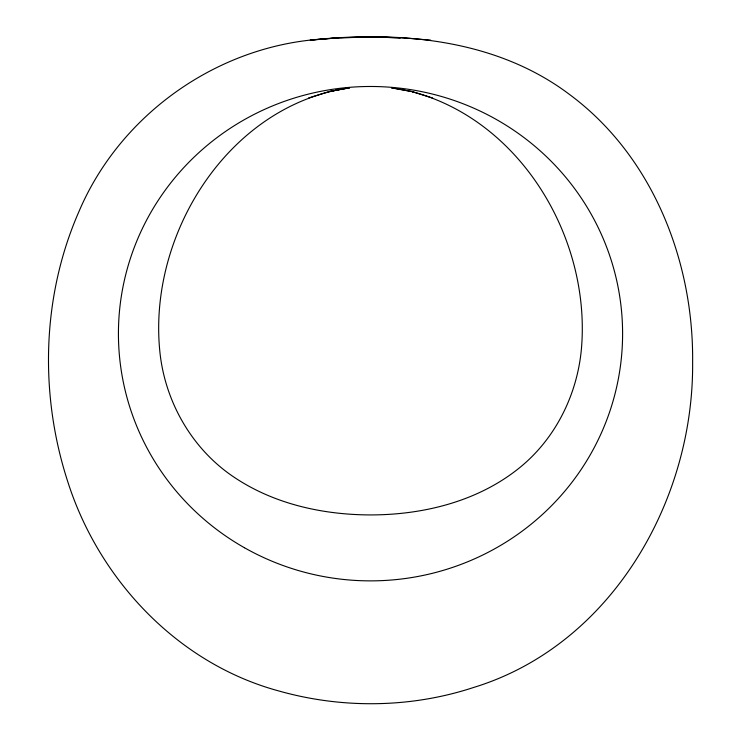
<?xml version="1.0" encoding="UTF-8"?>
<svg xmlns="http://www.w3.org/2000/svg" width="741" height="741" viewBox="0 0 741 741"><rect width="100%" height="100%" fill="white"/><g stroke="black" fill="none" stroke-linecap="round" stroke-linejoin="round"><path stroke-width="1.11" d="M349.428 87.799L328.55 91.671L349.53 87.808C229.321 105 149.071 232.507 159.593 348.816C163.965 400.399 191.743 449.518 235.277 477.991C275.059 504.288 323.298 514.8 370.509 514.93C423.991 514.884 479.297 501.101 521.136 466.469C556.158 437.412 577.35 393.897 581.426 348.816C590.947 239.056 521.571 120.783 412.191 91.689L432.624 98.025M328.763 91.68L308.506 98.034M310.312 40.088C209.694 51.194 118.532 118.264 78.944 211.574C41.913 295.946 39.319 393.675 67.551 481.011C98.701 579.518 177.655 663.482 278.533 690.881C342.11 708.905 410.792 708.127 473.629 687.463C610.973 645.43 693.817 501.37 692.622 362.469C693.752 261.147 652.599 155.981 569.607 94.533C495.896 38.884 399.297 30.687 310.312 40.088L340.332 37.634M310.423 40.134L340.397 37.652M340.879 37.772L370.509 37.05L400.455 37.698M340.573 37.698L370.509 37.05L400.316 37.726M370.509 37.05L400.149 37.772M400.631 37.652L430.604 40.134M412.468 91.671L391.489 87.808L412.468 91.671M244.465 547.747A252.079 247.188 0 0 0 622.597 333.682A252.079 247.188 0 0 0 244.465 119.607A252.079 247.188 0 0 0 244.465 547.747"/></g></svg>
